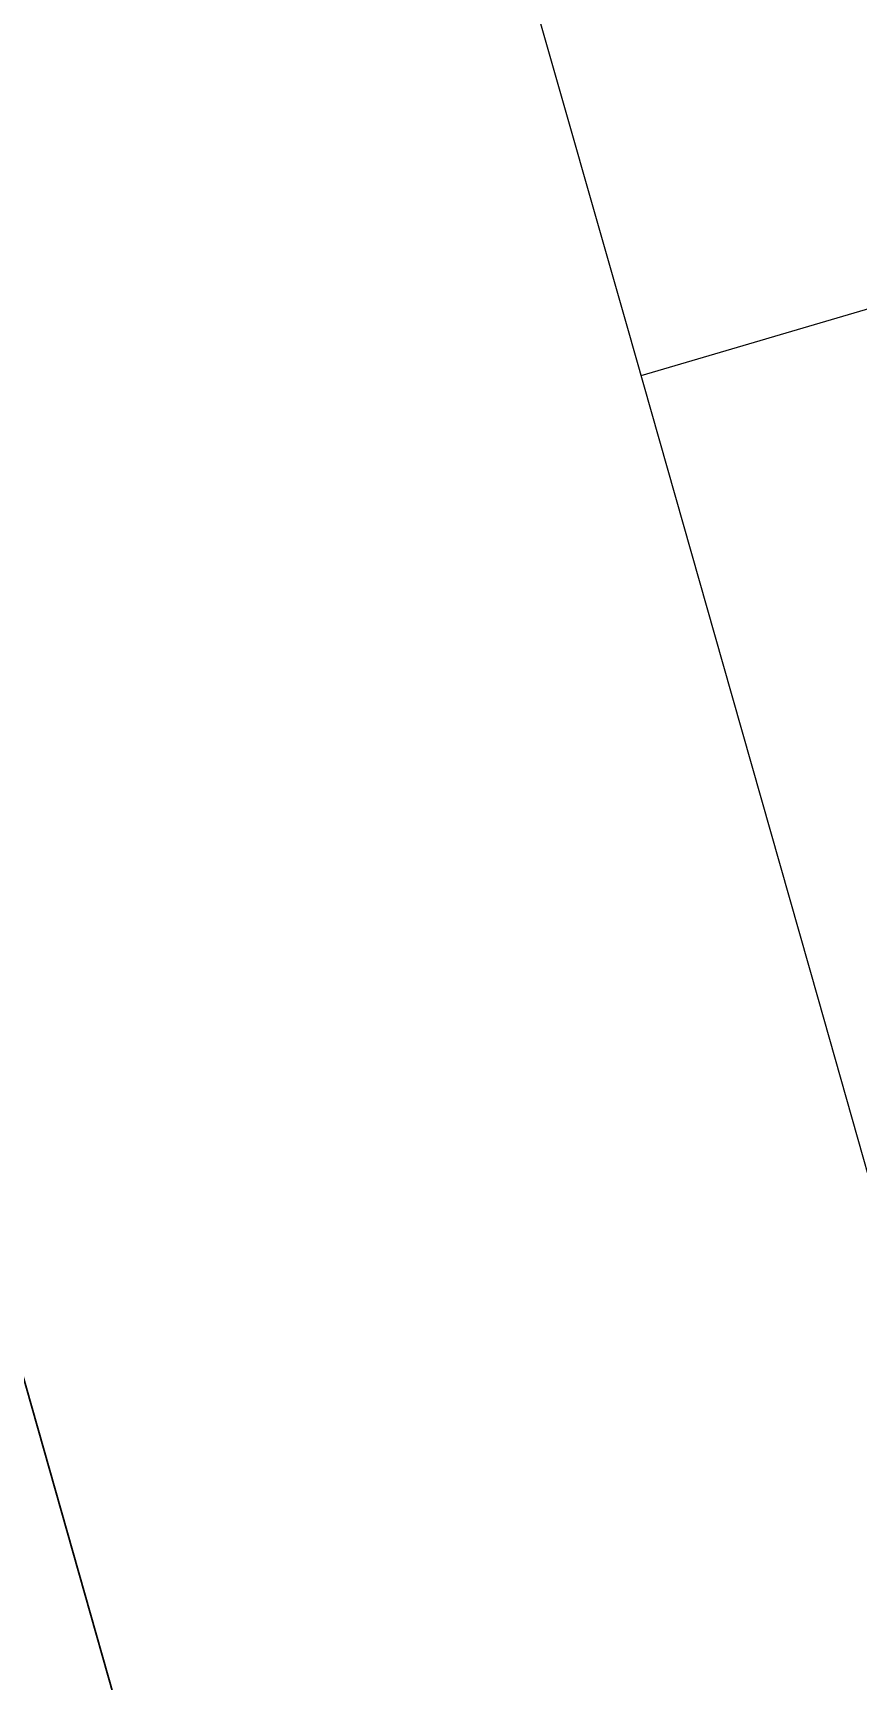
# Model space of a CAD drawing. Header units: metres. Extents: x 292889 to 323604, y 7400965 to 7462856.
# Drawn here: x 298664.72 to 298669.47, y 7451008.1 to 7451017.59 of the extents above; entities that cross this region are included whole.
import ezdxf
from ezdxf.enums import TextEntityAlignment as Align

# ---------------------------------------------------------------- set-up
doc = ezdxf.new("R2010")
doc.units = ezdxf.units.M
doc.header["$LTSCALE"] = 10
doc.linetypes.add('DASHED2', pattern=[0.375, 0.25, -0.125])
doc.layers.get('0').update_dxf_attribs({"linetype": 'DASHED2'})
for name, color, linetype in [('_LIMITE CONCESS', 30, 'CONC_LINE'), ('ACAD-2A2-SEM FOTOS$0$F-HZ-AMV', 3, 'Continuous'), ('ACAD-Trecho Total_TIC_TALUDES E MUROS$0$F-HZ-PIANO-CORTE', 10, 'Continuous'), ('ACAD-Trecho Total_TIC_TALUDES E MUROS$0$F-HZ-TALUDE', 2, 'Continuous')]:
    doc.layers.add(name, color=color, linetype=linetype)
doc.layers.add('ACAD-2A2-SEM FOTOS$0$U-HZ-EIXO TIC', color=40, linetype='ACAD-2A2-SEM FOTOS$0$TIC_LINE', lineweight=30)
doc.styles.add('ACAD-2A2-SEM FOTOS$0$ARIAL', font='arial.ttf')
doc.styles.add('ACAD-2A2-SEM FOTOS$0$Standard', font='arial.ttf')
doc.styles.get("Standard").update_dxf_attribs({"font": 'simplex.shx'})
doc.linetypes.add('ACAD-2A2-SEM FOTOS$0$TIC_LINE', pattern='A,3.5,-0.25,["TIC",ACAD-2A2-SEM FOTOS$0$Standard,S=0.175,R=0,X=-0.05,Y=-0.1],-0.5', length=4.25)
doc.linetypes.add('CONC_LINE', pattern='A,3.5,-0.25,["CONC",Standard,S=0.175,R=0,X=-0.05,Y=-0.1],-0.75', length=4.5)

# ---------------------------------------------------------------- blocks, each defined once
blk = doc.blocks.new('ACAD-Trecho Total_TIC_TALUDES E MUROS')
at = {"layer": 'ACAD-Trecho Total_TIC_TALUDES E MUROS$0$F-HZ-PIANO-CORTE'}
blk.add_line((298668.2211, 7451015.6133), (298671.6052, 7451016.6116), dxfattribs=at)
at = {"layer": 'ACAD-Trecho Total_TIC_TALUDES E MUROS$0$F-HZ-TALUDE', "linetype": 'Continuous', "lineweight": -3, "flags": 128}
blk.add_lwpolyline([(298671.9813, 7451002.3696), (298671.4335, 7451004.2993), (298670.8857, 7451006.2292), (298670.3377, 7451008.1595), (298669.7896, 7451010.09), (298669.2415, 7451012.0209), (298668.6932, 7451013.9521), (298668.1443, 7451015.8835), (298667.5924, 7451017.8144), (298667.0372, 7451019.7446), (298666.4786, 7451021.6742), (298665.9168, 7451023.6032), (298665.3516, 7451025.5315), (298664.7831, 7451027.4592), (298664.2114, 7451029.3863), (298663.6363, 7451031.3127), (298663.0579, 7451033.2384)], dxfattribs=at)
blk = doc.blocks.new('ACAD-2A2-SEM FOTOS')
at = {"layer": 'ACAD-2A2-SEM FOTOS$0$U-HZ-EIXO TIC', "lineweight": 30, "flags": 128}
blk.add_lwpolyline([(298877.9174, 7450254.0019), (298872.592, 7450274.9132, 0.006806), (298859.8213, 7450322.3494), (298663.6687, 7451013.3435, 0.079721), (298503.1889, 7451358.0631), (298272.4366, 7451699.1419, 0.016196), (298205.7491, 7451791.1468, -0.016196), (298139.2327, 7451882.9158), (298085.7299, 7451961.9992), (298083.9221, 7451964.6711), (298082.1131, 7451967.3439), (298080.3023, 7451970.0172), (298078.4893, 7451972.6909), (298076.6734, 7451975.3645), (298074.8518, 7451978.0417), (298073.0286, 7451980.715), (298071.2012, 7451983.3874), (298069.3692, 7451986.0584), (298067.5321, 7451988.7278), (298065.6894, 7451991.3952), (298063.8407, 7451994.0603), (298061.9855, 7451996.7227), (298060.1232, 7451999.3822), (298058.2535, 7452002.0383), (298056.376, 7452004.6907), (298054.49, 7452007.3391), (298052.5953, 7452009.983), (298050.6912, 7452012.6222), (298048.7775, 7452015.2562), (298046.8536, 7452017.8847), (298044.919, 7452020.5073), (298042.9735, 7452023.1236), (298041.0165, 7452025.7333), (298039.0475, 7452028.3359), (298037.0663, 7452030.931), (298035.0723, 7452033.5182), (298033.0652, 7452036.0972), (298031.0446, 7452038.6674), (298029.01, 7452041.2285), (298026.9687, 7452043.7708, 0.166134), (297699.387, 7452250.2112), (297696.2128, 7452250.9558), (297693.9986, 7452251.4681), (297693.9986, 7452251.4681, 0.030253), (297634.2643, 7452260.959), (297588.2431, 7452265.4401)], format="xyb", dxfattribs=at)
at = {"layer": 'ACAD-2A2-SEM FOTOS$0$F-HZ-AMV', "style": 'ACAD-2A2-SEM FOTOS$0$ARIAL'}
for rotation, p in [(357.46857, (294052.6371, 7462810.9644)), (174.36694, (294143.0414, 7462803.5098)), (57.70163, (296403.9738, 7459624.7537)), (50.89398, (296345.8343, 7459542.3836)), (277.70668, (297060.3976, 7453510.2885)), (92.87911, (297067.6078, 7453421.2291)), (341.50055, (297731.3844, 7452235.6726))]:
    blk.add_attdef('1:18,5', text='', height=2, rotation=rotation, dxfattribs=at).set_placement(p, align=Align.MIDDLE_CENTER)

msp = doc.modelspace()

# ---------------------------------------------------------------- block references
at = {"linetype": 'ByBlock'}
msp.add_blockref('ACAD-2A2-SEM FOTOS', (0, 0), dxfattribs=at)
at = {"layer": '_LIMITE CONCESS'}
msp.add_blockref('ACAD-Trecho Total_TIC_TALUDES E MUROS', (0, 0), dxfattribs=at)

doc.saveas('drawing.dxf')
